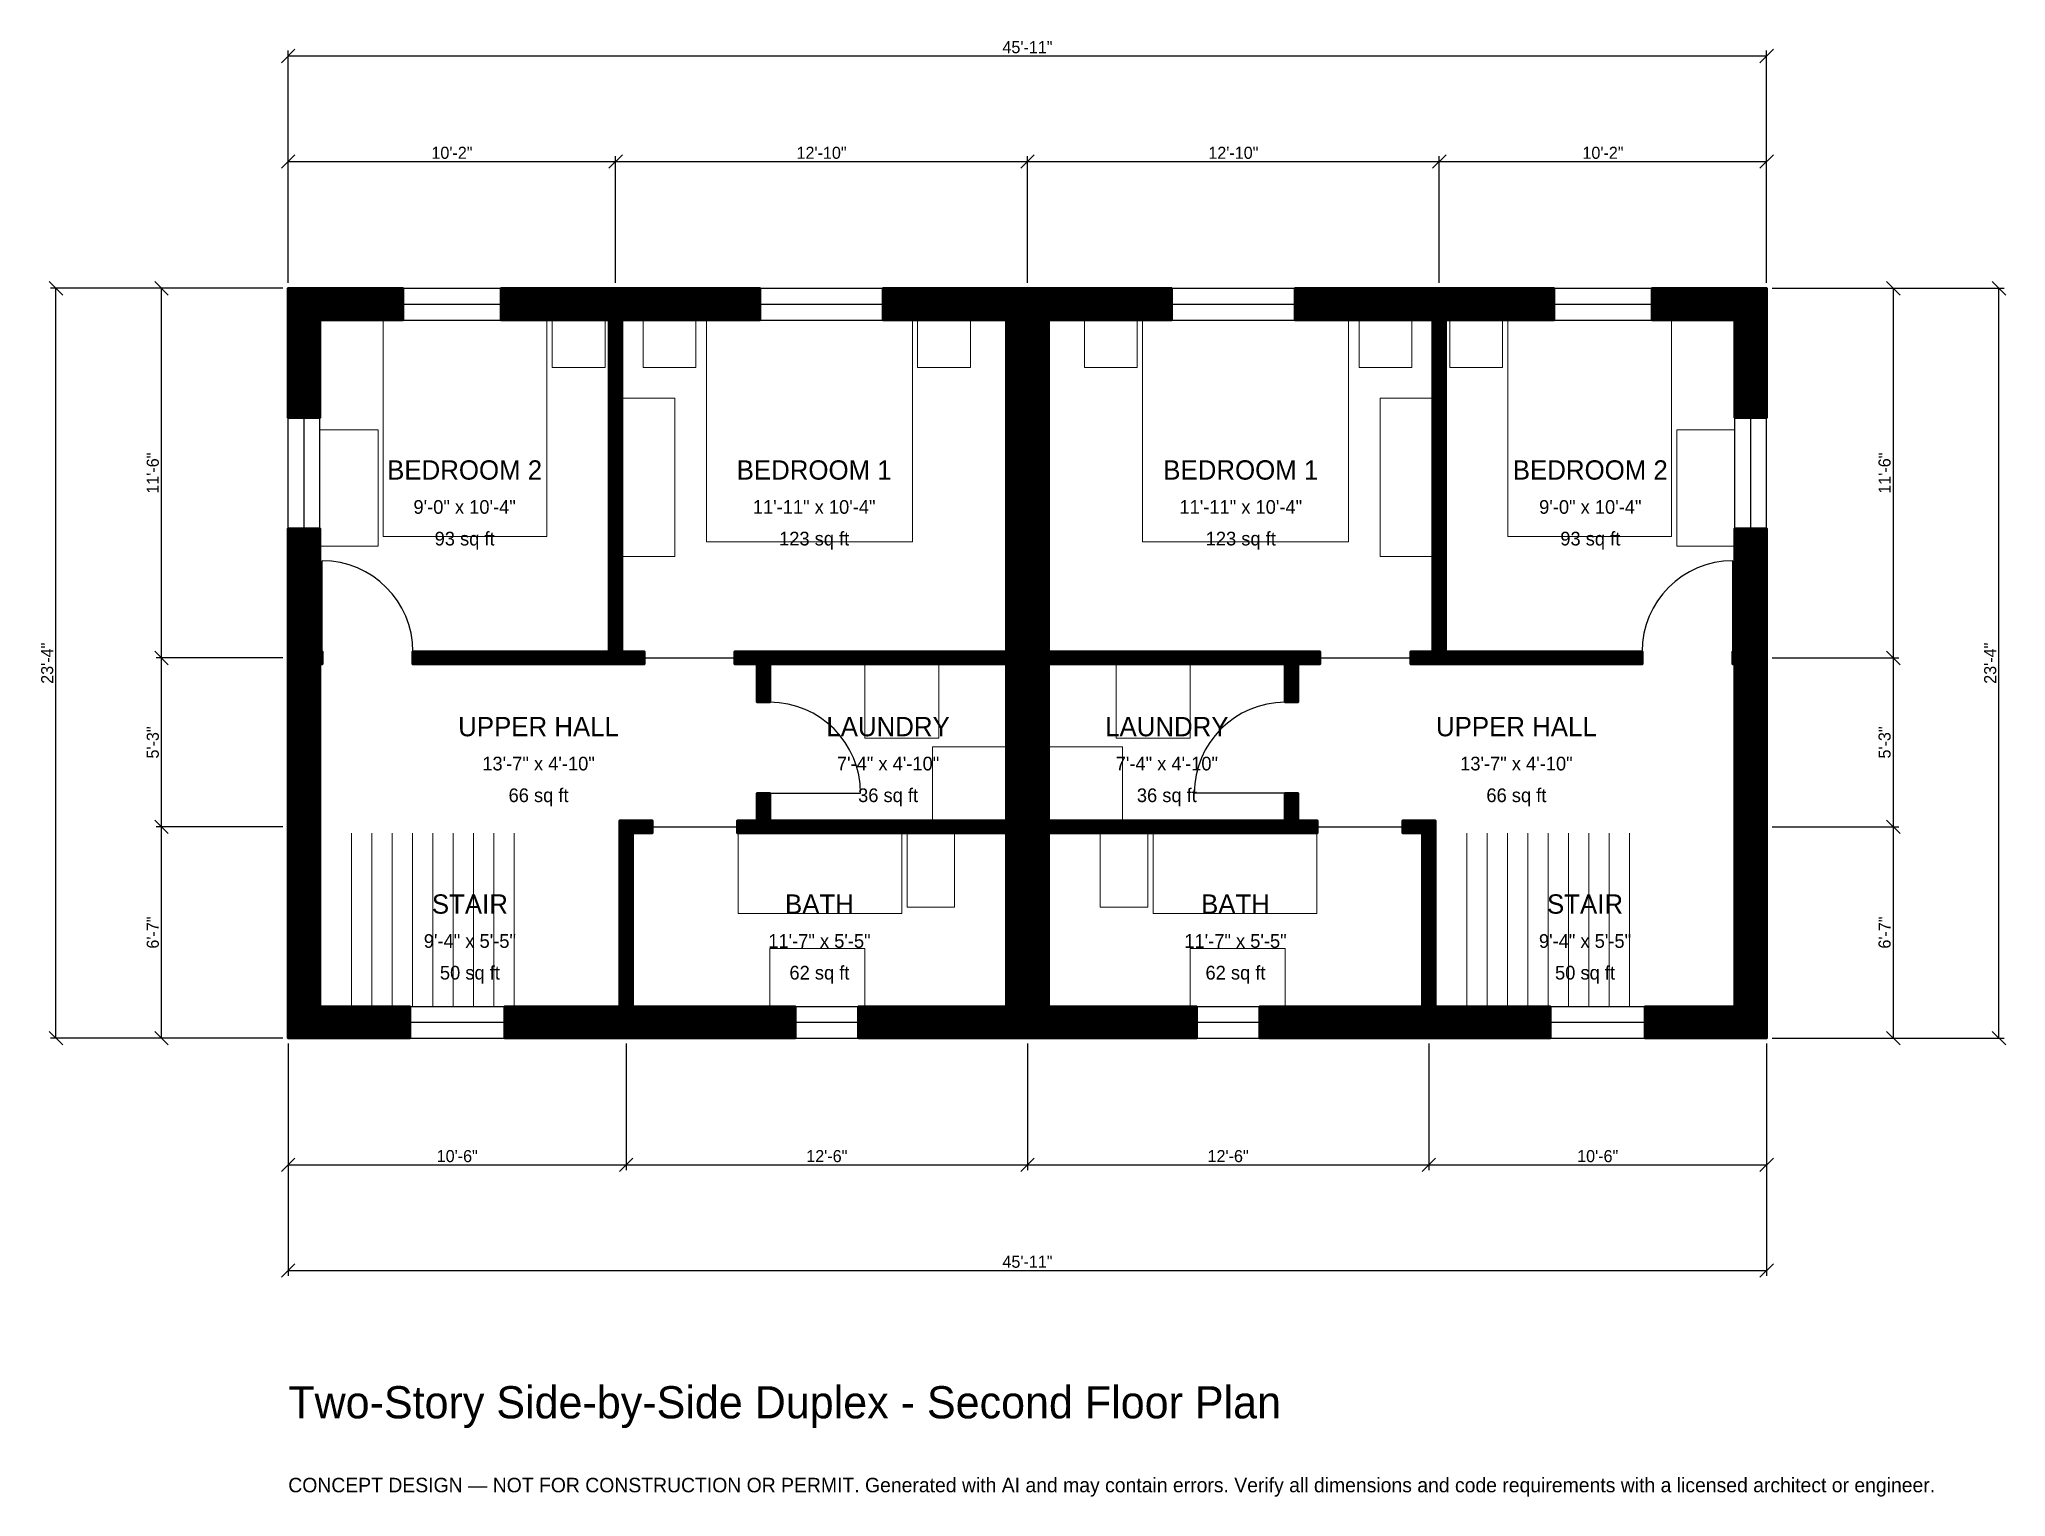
# Model space of a CAD drawing. Header units: inches. Extents: x -93 to 640, y -171 to 372.
import ezdxf
from ezdxf.enums import TextEntityAlignment as Align

# ---------------------------------------------------------------- set-up
doc = ezdxf.new("R2010")
doc.units = ezdxf.units.IN
doc.header["$MEASUREMENT"] = 0
for name, color, linetype, lineweight in [('A-ANNO-DIMS', 1, 'Continuous', 13), ('A-ANNO-TEXT', 7, 'Continuous', 18), ('A-AREA-IDEN', 7, 'Continuous', 18), ('A-DOOR', 2, 'Continuous', 25), ('A-FLOR-FIXT', 9, 'Continuous', 13), ('A-FLOR-STRS', 3, 'Continuous', 18), ('A-FURN', 9, 'Continuous', 13), ('A-GLAZ', 4, 'Continuous', 25), ('A-WALL', 7, 'Continuous', 50), ('A-WALL-PATT', 8, 'Continuous', 13)]:
    doc.layers.add(name, color=color, linetype=linetype, lineweight=lineweight)
doc.dimstyles.new('PLAN', dxfattribs={"dimtxt": 4.5, "dimasz": 3, "dimexe": 2, "dimexo": 2, "dimgap": 1, "dimtad": 1, "dimdec": 0, "dimlunit": 4, "dimtsz": 2.5, "dimcen": 2.5, "dimclrd": 1, "dimclre": 1, "dimazin": 3, "dimtfac": 1, "dimtmove": 0, "dimatfit": 3})

msp = doc.modelspace()

# ---------------------------------------------------------------- hatches: boundary and pattern name
at = {"layer": 'A-WALL-PATT'}
h = msp.add_hatch(dxfattribs=at)
h.set_pattern_fill('ANSI31', color=8, scale=0.8)
h.paths.add_polyline_path([(212.5984, 0), (212.5984, 11.811), (267.7165, 11.811), (267.7165, 74.8031), (267.7165, 76.378), (179.5276, 76.378), (174.8031, 76.378), (167.5197, 76.378), (167.5197, 81.1024), (174.8031, 81.1024), (174.8031, 91.3386), (179.5276, 91.3386), (179.5276, 81.1024), (267.7165, 81.1024), (267.7165, 82.6772), (267.7165, 137.7953), (267.7165, 139.3701), (179.5276, 139.3701), (179.5276, 125.1969), (174.8031, 125.1969), (174.8031, 139.3701), (166.5354, 139.3701), (166.5354, 144.0945), (174.8031, 144.0945), (179.5276, 144.0945), (267.7165, 144.0945), (267.7165, 145.6693), (267.7165, 267.7165), (221.8504, 267.7165), (221.8504, 279.5276), (267.7165, 279.5276), (267.7165, 279.5276), (283.4646, 279.5276), (283.4646, 279.5276), (329.3307, 279.5276), (329.3307, 267.7165), (283.4646, 267.7165), (283.4646, 145.6693), (283.4646, 144.0945), (371.6535, 144.0945), (376.378, 144.0945), (384.6457, 144.0945), (384.6457, 139.3701), (376.378, 139.3701), (376.378, 125.1969), (371.6535, 125.1969), (371.6535, 139.3701), (283.4646, 139.3701), (283.4646, 137.7953), (283.4646, 82.6772), (283.4646, 81.1024), (371.6535, 81.1024), (371.6535, 91.3386), (376.378, 91.3386), (376.378, 81.1024), (383.6614, 81.1024), (383.6614, 76.378), (376.378, 76.378), (371.6535, 76.378), (283.4646, 76.378), (283.4646, 74.8031), (283.4646, 11.811), (338.5827, 11.811), (338.5827, 0), (283.4646, 0), (283.4646, 0), (267.7165, 0), (267.7165, 0), (212.5984, 0)])
h.paths.add_polyline_path([(131.8898, 0), (128.3465, 0), (128.3465, 0), (123.622, 0), (123.622, 0), (120.0787, 0), (80.7087, 0), (80.7087, 11.811), (120.0787, 11.811), (123.622, 11.811), (123.622, 76.378), (123.622, 81.1024), (128.3465, 81.1024), (135.6299, 81.1024), (135.6299, 76.378), (128.3465, 76.378), (128.3465, 11.811), (131.8898, 11.811), (188.9764, 11.811), (188.9764, 0), (131.8898, 0)])
h.paths.add_polyline_path([(11.811, 0), (11.811, 0), (0, 0), (0, 0), (0, 0), (0, 0), (0, 11.811), (0, 11.811), (0, 72.8346), (0, 84.6457), (0, 135.8268), (0, 139.3701), (0, 139.3701), (0, 144.0945), (0, 144.0945), (0, 147.6378), (0, 189.9606), (11.811, 189.9606), (11.811, 147.6378), (11.811, 144.0945), (12.5984, 144.0945), (12.5984, 139.3701), (11.811, 139.3701), (11.811, 135.8268), (11.811, 84.6457), (11.811, 72.8346), (11.811, 11.811), (45.2756, 11.811), (45.2756, 0), (11.811, 0)])
h.paths.add_polyline_path([(0, 267.7165), (0, 267.7165), (0, 279.5276), (0, 279.5276), (0, 279.5276), (11.811, 279.5276), (11.811, 279.5276), (42.7165, 279.5276), (42.7165, 267.7165), (11.811, 267.7165), (11.811, 231.2992), (0, 231.2992), (0, 267.7165)])
h.paths.add_polyline_path([(116.1417, 279.5276), (119.685, 279.5276), (119.685, 279.5276), (124.4094, 279.5276), (124.4094, 279.5276), (127.9528, 279.5276), (175.7874, 279.5276), (175.7874, 267.7165), (127.9528, 267.7165), (124.4094, 267.7165), (124.4094, 144.0945), (132.6772, 144.0945), (132.6772, 139.3701), (124.4094, 139.3701), (119.685, 139.3701), (46.4567, 139.3701), (46.4567, 144.0945), (119.685, 144.0945), (119.685, 267.7165), (116.1417, 267.7165), (79.3307, 267.7165), (79.3307, 279.5276), (116.1417, 279.5276)])
h.paths.add_polyline_path([(423.2283, 279.5276), (426.7717, 279.5276), (426.7717, 279.5276), (431.4961, 279.5276), (431.4961, 279.5276), (435.0394, 279.5276), (471.8504, 279.5276), (471.8504, 267.7165), (435.0394, 267.7165), (431.4961, 267.7165), (431.4961, 144.0945), (504.7244, 144.0945), (504.7244, 139.3701), (431.4961, 139.3701), (426.7717, 139.3701), (418.5039, 139.3701), (418.5039, 144.0945), (426.7717, 144.0945), (426.7717, 267.7165), (423.2283, 267.7165), (375.3937, 267.7165), (375.3937, 279.5276), (423.2283, 279.5276)])
h.paths.add_polyline_path([(539.3701, 279.5276), (539.3701, 279.5276), (551.1811, 279.5276), (551.1811, 279.5276), (551.1811, 279.5276), (551.1811, 267.7165), (551.1811, 267.7165), (551.1811, 231.2992), (539.3701, 231.2992), (539.3701, 267.7165), (508.4646, 267.7165), (508.4646, 279.5276), (539.3701, 279.5276)])
h.paths.add_polyline_path([(551.1811, 147.6378), (551.1811, 144.0945), (551.1811, 144.0945), (551.1811, 139.3701), (551.1811, 139.3701), (551.1811, 135.8268), (551.1811, 84.6457), (551.1811, 72.8346), (551.1811, 11.811), (551.1811, 11.811), (551.1811, 0), (551.1811, 0), (551.1811, 0), (551.1811, 0), (539.3701, 0), (539.3701, 0), (505.9055, 0), (505.9055, 11.811), (539.3701, 11.811), (539.3701, 72.8346), (539.3701, 84.6457), (539.3701, 135.8268), (539.3701, 139.3701), (538.5827, 139.3701), (538.5827, 144.0945), (539.3701, 144.0945), (539.3701, 147.6378), (539.3701, 189.9606), (551.1811, 189.9606), (551.1811, 147.6378)])
h.paths.add_polyline_path([(431.1024, 0), (427.5591, 0), (427.5591, 0), (422.8346, 0), (422.8346, 0), (419.2913, 0), (362.2047, 0), (362.2047, 11.811), (419.2913, 11.811), (422.8346, 11.811), (422.8346, 76.378), (415.5512, 76.378), (415.5512, 81.1024), (422.8346, 81.1024), (427.5591, 81.1024), (427.5591, 76.378), (427.5591, 11.811), (431.1024, 11.811), (470.4724, 11.811), (470.4724, 0), (431.1024, 0)])

# ---------------------------------------------------------------- linework, layer by layer
at = {"layer": 'A-DOOR'}
for p, q in [((12.5984, 144.0945), (12.5984, 177.9528)), ((538.5827, 144.0945), (538.5827, 177.9528)), ((132.6772, 141.7323), (166.5354, 141.7323)), ((384.6457, 141.7323), (418.5039, 141.7323)), ((179.5276, 91.3386), (213.3858, 91.3386)), ((371.6535, 91.3386), (337.7953, 91.3386)), ((135.6299, 78.7402), (167.5197, 78.7402)), ((383.6614, 78.7402), (415.5512, 78.7402))]:
    msp.add_line(p, q, dxfattribs=at)
for centre, start, end in [((12.5984, 144.0945), 0, 90), ((538.5827, 144.0945), 90, 180), ((179.5276, 91.3386), 0, 90), ((371.6535, 91.3386), 90, 180)]:
    msp.add_arc(centre, 33.8583, start, end, dxfattribs=at)
at = {"layer": 'A-FLOR-FIXT'}
for points in [[(167.7165, 46.4567), (228.7402, 46.4567), (228.7402, 76.378), (167.7165, 76.378)], [(230.7087, 48.8189), (248.4252, 48.8189), (248.4252, 76.378), (230.7087, 76.378)], [(302.7559, 48.8189), (320.4724, 48.8189), (320.4724, 76.378), (302.7559, 76.378)], [(322.4409, 46.4567), (383.4646, 46.4567), (383.4646, 76.378), (322.4409, 76.378)], [(179.5276, 11.811), (214.9606, 11.811), (214.9606, 33.4646), (179.5276, 33.4646)], [(336.2205, 11.811), (371.6535, 11.811), (371.6535, 33.4646), (336.2205, 33.4646)]]:
    msp.add_lwpolyline(points, close=True, dxfattribs=at)
at = {"layer": 'A-FLOR-STRS'}
for p, q in [((23.622, 11.811), (23.622, 76.378)), ((31.2008, 11.811), (31.2008, 76.378)), ((38.7795, 11.811), (38.7795, 76.378)), ((46.3583, 11.811), (46.3583, 76.378)), ((53.937, 11.811), (53.937, 76.378)), ((61.5157, 11.811), (61.5157, 76.378)), ((69.0945, 11.811), (69.0945, 76.378)), ((76.6732, 11.811), (76.6732, 76.378)), ((84.252, 11.811), (84.252, 76.378)), ((439.3701, 11.811), (439.3701, 76.378)), ((446.9488, 11.811), (446.9488, 76.378)), ((454.5276, 11.811), (454.5276, 76.378)), ((462.1063, 11.811), (462.1063, 76.378)), ((469.685, 11.811), (469.685, 76.378)), ((477.2638, 11.811), (477.2638, 76.378)), ((484.8425, 11.811), (484.8425, 76.378)), ((492.4213, 11.811), (492.4213, 76.378)), ((500, 11.811), (500, 76.378))]:
    msp.add_line(p, q, dxfattribs=at)
at = {"layer": 'A-FURN'}
for points in [[(35.4331, 187.0079), (96.4567, 187.0079), (96.4567, 267.7165), (35.4331, 267.7165)], [(98.4252, 250), (118.1102, 250), (118.1102, 267.7165), (98.4252, 267.7165)], [(132.2835, 250), (151.9685, 250), (151.9685, 267.7165), (132.2835, 267.7165)], [(155.9055, 185.0394), (232.6772, 185.0394), (232.6772, 267.7165), (155.9055, 267.7165)], [(234.6457, 250), (254.3307, 250), (254.3307, 267.7165), (234.6457, 267.7165)], [(296.8504, 250), (316.5354, 250), (316.5354, 267.7165), (296.8504, 267.7165)], [(318.5039, 185.0394), (395.2756, 185.0394), (395.2756, 267.7165), (318.5039, 267.7165)], [(399.2126, 250), (418.8976, 250), (418.8976, 267.7165), (399.2126, 267.7165)], [(433.0709, 250), (452.7559, 250), (452.7559, 267.7165), (433.0709, 267.7165)], [(454.7244, 187.0079), (515.748, 187.0079), (515.748, 267.7165), (454.7244, 267.7165)], [(124.4094, 179.5276), (144.0945, 179.5276), (144.0945, 238.5827), (124.4094, 238.5827)], [(407.0866, 179.5276), (426.7717, 179.5276), (426.7717, 238.5827), (407.0866, 238.5827)], [(11.811, 183.4646), (33.4646, 183.4646), (33.4646, 226.7717), (11.811, 226.7717)], [(517.7165, 183.4646), (539.3701, 183.4646), (539.3701, 226.7717), (517.7165, 226.7717)], [(214.9606, 111.811), (242.5197, 111.811), (242.5197, 139.3701), (214.9606, 139.3701)], [(308.6614, 111.811), (336.2205, 111.811), (336.2205, 139.3701), (308.6614, 139.3701)], [(240.1575, 81.1024), (267.7165, 81.1024), (267.7165, 108.6614), (240.1575, 108.6614)], [(283.4646, 81.1024), (311.0236, 81.1024), (311.0236, 108.6614), (283.4646, 108.6614)]]:
    msp.add_lwpolyline(points, close=True, dxfattribs=at)
at = {"layer": 'A-GLAZ'}
for p, q in [((42.7165, 279.5276), (79.3307, 279.5276)), ((175.7874, 279.5276), (221.8504, 279.5276)), ((329.3307, 279.5276), (375.3937, 279.5276)), ((471.8504, 279.5276), (508.4646, 279.5276)), ((42.7165, 273.622), (79.3307, 273.622)), ((175.7874, 273.622), (221.8504, 273.622)), ((329.3307, 273.622), (375.3937, 273.622)), ((471.8504, 273.622), (508.4646, 273.622)), ((42.7165, 267.7165), (79.3307, 267.7165)), ((175.7874, 267.7165), (221.8504, 267.7165)), ((329.3307, 267.7165), (375.3937, 267.7165)), ((471.8504, 267.7165), (508.4646, 267.7165)), ((0, 189.9606), (0, 231.2992)), ((5.9055, 189.9606), (5.9055, 231.2992)), ((11.811, 189.9606), (11.811, 231.2992)), ((539.3701, 189.9606), (539.3701, 231.2992)), ((545.2756, 189.9606), (545.2756, 231.2992)), ((551.1811, 189.9606), (551.1811, 231.2992)), ((45.2756, 11.811), (80.7087, 11.811)), ((188.9764, 11.811), (212.5984, 11.811)), ((338.5827, 11.811), (362.2047, 11.811)), ((470.4724, 11.811), (505.9055, 11.811)), ((45.2756, 5.9055), (80.7087, 5.9055)), ((45.2756, 0), (80.7087, 0)), ((188.9764, 5.9055), (212.5984, 5.9055)), ((188.9764, 0), (212.5984, 0)), ((338.5827, 5.9055), (362.2047, 5.9055)), ((338.5827, 0), (362.2047, 0)), ((470.4724, 5.9055), (505.9055, 5.9055)), ((470.4724, 0), (505.9055, 0))]:
    msp.add_line(p, q, dxfattribs=at)
at = {"layer": 'A-WALL'}
for points in [[(0, 267.7165), (0, 267.7165), (0, 279.5276), (0, 279.5276), (0, 279.5276), (11.811, 279.5276), (11.811, 279.5276), (42.7165, 279.5276), (42.7165, 267.7165), (11.811, 267.7165), (11.811, 231.2992), (0, 231.2992), (0, 267.7165)], [(116.1417, 279.5276), (119.685, 279.5276), (119.685, 279.5276), (124.4094, 279.5276), (124.4094, 279.5276), (127.9528, 279.5276), (175.7874, 279.5276), (175.7874, 267.7165), (127.9528, 267.7165), (124.4094, 267.7165), (124.4094, 144.0945), (132.6772, 144.0945), (132.6772, 139.3701), (124.4094, 139.3701), (119.685, 139.3701), (46.4567, 139.3701), (46.4567, 144.0945), (119.685, 144.0945), (119.685, 267.7165), (116.1417, 267.7165), (79.3307, 267.7165), (79.3307, 279.5276), (116.1417, 279.5276)], [(212.5984, 0), (212.5984, 11.811), (267.7165, 11.811), (267.7165, 74.8031), (267.7165, 76.378), (179.5276, 76.378), (174.8031, 76.378), (167.5197, 76.378), (167.5197, 81.1024), (174.8031, 81.1024), (174.8031, 91.3386), (179.5276, 91.3386), (179.5276, 81.1024), (267.7165, 81.1024), (267.7165, 82.6772), (267.7165, 137.7953), (267.7165, 139.3701), (179.5276, 139.3701), (179.5276, 125.1969), (174.8031, 125.1969), (174.8031, 139.3701), (166.5354, 139.3701), (166.5354, 144.0945), (174.8031, 144.0945), (179.5276, 144.0945), (267.7165, 144.0945), (267.7165, 145.6693), (267.7165, 267.7165), (221.8504, 267.7165), (221.8504, 279.5276), (267.7165, 279.5276), (267.7165, 279.5276), (283.4646, 279.5276), (283.4646, 279.5276), (329.3307, 279.5276), (329.3307, 267.7165), (283.4646, 267.7165), (283.4646, 145.6693), (283.4646, 144.0945), (371.6535, 144.0945), (376.378, 144.0945), (384.6457, 144.0945), (384.6457, 139.3701), (376.378, 139.3701), (376.378, 125.1969), (371.6535, 125.1969), (371.6535, 139.3701), (283.4646, 139.3701), (283.4646, 137.7953), (283.4646, 82.6772), (283.4646, 81.1024), (371.6535, 81.1024), (371.6535, 91.3386), (376.378, 91.3386), (376.378, 81.1024), (383.6614, 81.1024), (383.6614, 76.378), (376.378, 76.378), (371.6535, 76.378), (283.4646, 76.378), (283.4646, 74.8031), (283.4646, 11.811), (338.5827, 11.811), (338.5827, 0), (283.4646, 0), (283.4646, 0), (267.7165, 0), (267.7165, 0), (212.5984, 0)], [(423.2283, 279.5276), (426.7717, 279.5276), (426.7717, 279.5276), (431.4961, 279.5276), (431.4961, 279.5276), (435.0394, 279.5276), (471.8504, 279.5276), (471.8504, 267.7165), (435.0394, 267.7165), (431.4961, 267.7165), (431.4961, 144.0945), (504.7244, 144.0945), (504.7244, 139.3701), (431.4961, 139.3701), (426.7717, 139.3701), (418.5039, 139.3701), (418.5039, 144.0945), (426.7717, 144.0945), (426.7717, 267.7165), (423.2283, 267.7165), (375.3937, 267.7165), (375.3937, 279.5276), (423.2283, 279.5276)], [(539.3701, 279.5276), (539.3701, 279.5276), (551.1811, 279.5276), (551.1811, 279.5276), (551.1811, 279.5276), (551.1811, 267.7165), (551.1811, 267.7165), (551.1811, 231.2992), (539.3701, 231.2992), (539.3701, 267.7165), (508.4646, 267.7165), (508.4646, 279.5276), (539.3701, 279.5276)], [(11.811, 0), (11.811, 0), (0, 0), (0, 0), (0, 0), (0, 0), (0, 11.811), (0, 11.811), (0, 72.8346), (0, 84.6457), (0, 135.8268), (0, 139.3701), (0, 139.3701), (0, 144.0945), (0, 144.0945), (0, 147.6378), (0, 189.9606), (11.811, 189.9606), (11.811, 147.6378), (11.811, 144.0945), (12.5984, 144.0945), (12.5984, 139.3701), (11.811, 139.3701), (11.811, 135.8268), (11.811, 84.6457), (11.811, 72.8346), (11.811, 11.811), (45.2756, 11.811), (45.2756, 0), (11.811, 0)], [(551.1811, 147.6378), (551.1811, 144.0945), (551.1811, 144.0945), (551.1811, 139.3701), (551.1811, 139.3701), (551.1811, 135.8268), (551.1811, 84.6457), (551.1811, 72.8346), (551.1811, 11.811), (551.1811, 11.811), (551.1811, 0), (551.1811, 0), (551.1811, 0), (551.1811, 0), (539.3701, 0), (539.3701, 0), (505.9055, 0), (505.9055, 11.811), (539.3701, 11.811), (539.3701, 72.8346), (539.3701, 84.6457), (539.3701, 135.8268), (539.3701, 139.3701), (538.5827, 139.3701), (538.5827, 144.0945), (539.3701, 144.0945), (539.3701, 147.6378), (539.3701, 189.9606), (551.1811, 189.9606), (551.1811, 147.6378)], [(131.8898, 0), (128.3465, 0), (128.3465, 0), (123.622, 0), (123.622, 0), (120.0787, 0), (80.7087, 0), (80.7087, 11.811), (120.0787, 11.811), (123.622, 11.811), (123.622, 76.378), (123.622, 81.1024), (128.3465, 81.1024), (135.6299, 81.1024), (135.6299, 76.378), (128.3465, 76.378), (128.3465, 11.811), (131.8898, 11.811), (188.9764, 11.811), (188.9764, 0), (131.8898, 0)], [(431.1024, 0), (427.5591, 0), (427.5591, 0), (422.8346, 0), (422.8346, 0), (419.2913, 0), (362.2047, 0), (362.2047, 11.811), (419.2913, 11.811), (422.8346, 11.811), (422.8346, 76.378), (415.5512, 76.378), (415.5512, 81.1024), (422.8346, 81.1024), (427.5591, 81.1024), (427.5591, 76.378), (427.5591, 11.811), (431.1024, 11.811), (470.4724, 11.811), (470.4724, 0), (431.1024, 0)]]:
    msp.add_lwpolyline(points, close=True, dxfattribs=at)

# ---------------------------------------------------------------- texts
at = {"layer": 'A-ANNO-TEXT'}
for s, height, p in [('Two-Story Side-by-Side Duplex - Second Floor Plan', 12, (0, -141.7323)), ('CONCEPT DESIGN — NOT FOR CONSTRUCTION OR PERMIT. Generated with AI and may contain errors. Verify all dimensions and code requirements with a licensed architect or engineer.', 5.4, (0, -169.2913))]:
    msp.add_text(s, height=height, dxfattribs=at).set_placement(p)
at = {"layer": 'A-AREA-IDEN'}
for s, height, p in [('BEDROOM 2', 7.2, (65.748, 211.811)), ('BEDROOM 1', 7.2, (196.063, 211.811)), ('BEDROOM 1', 7.2, (355.1181, 211.811)), ('BEDROOM 2', 7.2, (485.4331, 211.811)), ('9\'-0" x 10\'-4"', 5.1, (65.748, 198.0315)), ('11\'-11" x 10\'-4"', 5.1, (196.063, 198.0315)), ('11\'-11" x 10\'-4"', 5.1, (355.1181, 198.0315)), ('9\'-0" x 10\'-4"', 5.1, (485.4331, 198.0315)), ('93 sq ft', 5.1, (65.748, 186.2205)), ('123 sq ft', 5.1, (196.063, 186.2205)), ('123 sq ft', 5.1, (355.1181, 186.2205)), ('93 sq ft', 5.1, (485.4331, 186.2205)), ('UPPER HALL', 7.2, (93.3071, 116.1417)), ('LAUNDRY', 7.2, (223.622, 116.1417)), ('LAUNDRY', 7.2, (327.5591, 116.1417)), ('UPPER HALL', 7.2, (457.874, 116.1417)), ('13\'-7" x 4\'-10"', 5.1, (93.3071, 102.3622)), ('7\'-4" x 4\'-10"', 5.1, (223.622, 102.3622)), ('7\'-4" x 4\'-10"', 5.1, (327.5591, 102.3622)), ('13\'-7" x 4\'-10"', 5.1, (457.874, 102.3622)), ('66 sq ft', 5.1, (93.3071, 90.5512)), ('36 sq ft', 5.1, (223.622, 90.5512)), ('36 sq ft', 5.1, (327.5591, 90.5512)), ('66 sq ft', 5.1, (457.874, 90.5512)), ('STAIR', 7.2, (67.7165, 50)), ('BATH', 7.2, (198.0315, 50)), ('BATH', 7.2, (353.1496, 50)), ('STAIR', 7.2, (483.4646, 50)), ('9\'-4" x 5\'-5"', 5.1, (67.7165, 36.2205)), ('11\'-7" x 5\'-5"', 5.1, (198.0315, 36.2205)), ('11\'-7" x 5\'-5"', 5.1, (353.1496, 36.2205)), ('9\'-4" x 5\'-5"', 5.1, (483.4646, 36.2205)), ('50 sq ft', 5.1, (67.7165, 24.4094)), ('62 sq ft', 5.1, (198.0315, 24.4094)), ('62 sq ft', 5.1, (353.1496, 24.4094)), ('50 sq ft', 5.1, (483.4646, 24.4094))]:
    msp.add_text(s, height=height, dxfattribs=at).set_placement(p, align=Align.MIDDLE_CENTER)

# ---------------------------------------------------------------- dimensions: what is measured, and where the dimension line sits
at = {"layer": 'A-ANNO-DIMS'}
for base, p1, p2, text in [((0, 366.1417), (0, 279.5276), (551.1811, 279.5276), '45\'-11"'), ((0, 326.7717), (0, 279.5276), (122.0472, 279.5276), '10\'-2"'), ((122.0472, 326.7717), (122.0472, 279.5276), (275.5906, 279.5276), '12\'-10"'), ((275.5906, 326.7717), (275.5906, 279.5276), (429.1339, 279.5276), '12\'-10"'), ((429.1339, 326.7717), (429.1339, 279.5276), (551.1811, 279.5276), '10\'-2"'), ((0, -47.2441), (0, 0), (125.9843, 0), '10\'-6"'), ((0, -86.6142), (0, 0), (551.1811, 0), '45\'-11"'), ((125.9843, -47.2441), (125.9843, 0), (275.5906, 0), '12\'-6"'), ((275.5906, -47.2441), (275.5906, 0), (425.1968, 0), '12\'-6"'), ((425.1968, -47.2441), (425.1968, 0), (551.1811, 0), '10\'-6"')]:
    msp.add_linear_dim(base=base, p1=p1, p2=p2, text=text, dimstyle='PLAN', dxfattribs=at).render()
for base, p1, p2, text in [((-86.6142, 0), (0, 0), (0, 279.5276), '23\'-4"'), ((-47.2441, 141.7323), (0, 141.7323), (0, 279.5276), '11\'-6"'), ((598.4252, 141.7323), (551.1811, 141.7323), (551.1811, 279.5276), '11\'-6"'), ((637.7953, 0), (551.1811, 0), (551.1811, 279.5276), '23\'-4"'), ((-47.2441, 78.7402), (0, 78.7402), (0, 141.7323), '5\'-3"'), ((598.4252, 78.7402), (551.1811, 78.7402), (551.1811, 141.7323), '5\'-3"'), ((-47.2441, 0), (0, 0), (0, 78.7402), '6\'-7"'), ((598.4252, 0), (551.1811, 0), (551.1811, 78.7402), '6\'-7"')]:
    msp.add_linear_dim(base=base, p1=p1, p2=p2, angle=90, text=text, dimstyle='PLAN', dxfattribs=at).render()

doc.saveas('drawing.dxf')
